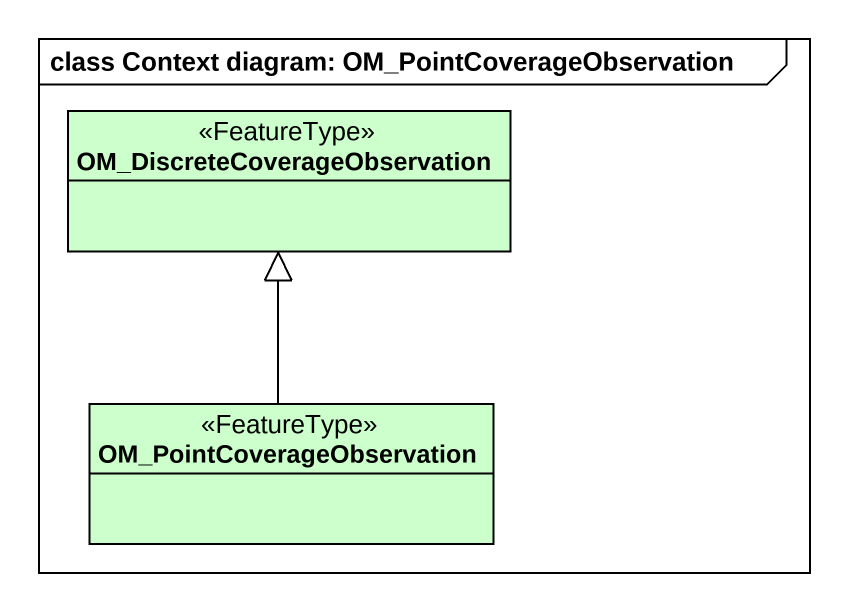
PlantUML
@startuml
mainframe class Context diagram: OM_PointCoverageObservation
hide circle
hide empty members
class "OM_DiscreteCoverageObservation" as OM_DiscreteCoverageObservati <<FeatureType>> #CCFFCC
class OM_PointCoverageObservation <<FeatureType>> #CCFFCC
OM_PointCoverageObservation -up-|> OM_DiscreteCoverageObservati
@enduml
